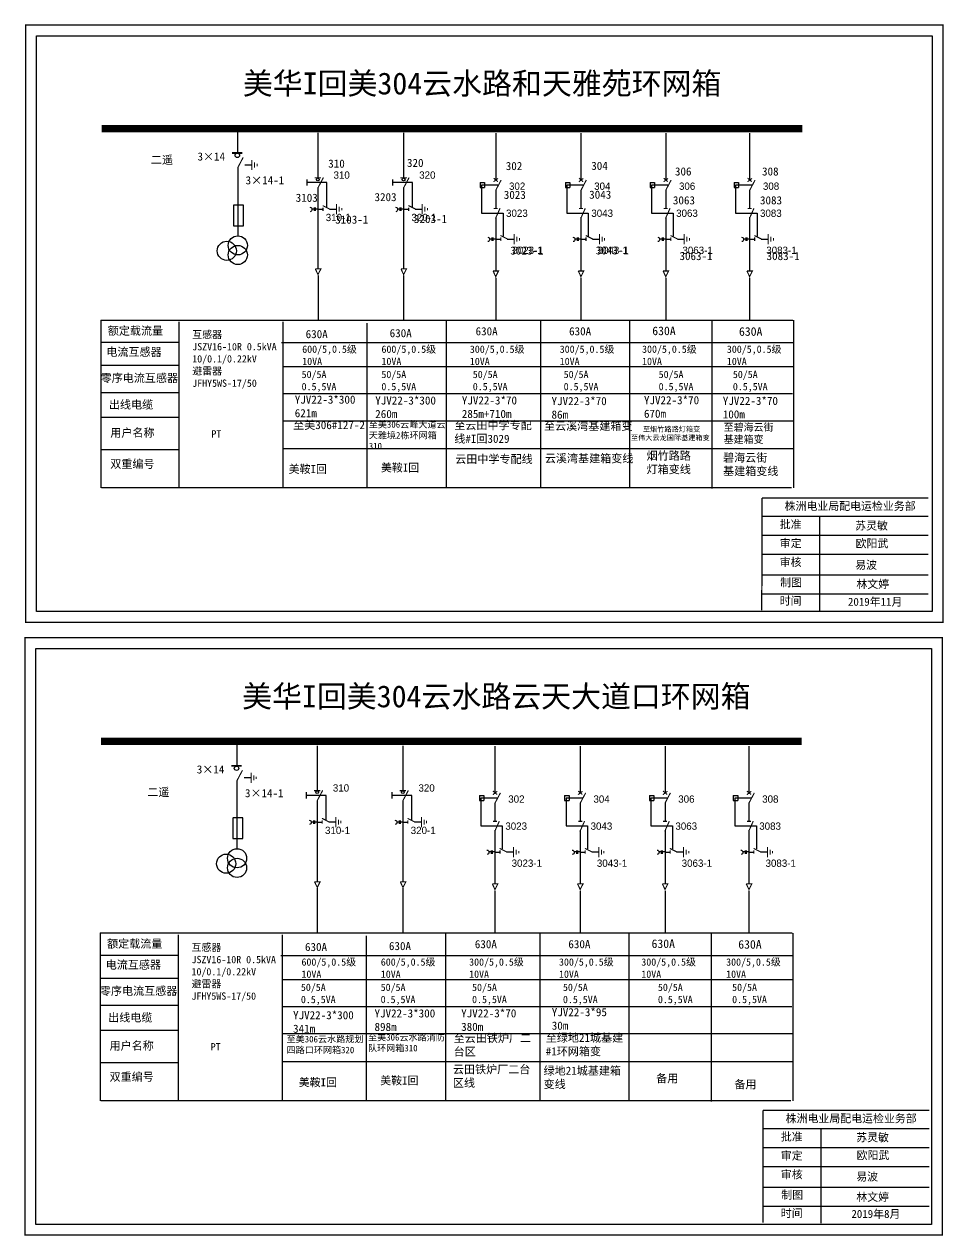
# Model space of a CAD drawing. Extents: x 1153 to 1542, y -377 to -122.
# Drawn here: x 1284.3 to 1410.1, y -288.4 to -122.7 of the extents above; entities that cross this region are included whole.
import ezdxf

# ---------------------------------------------------------------- set-up
doc = ezdxf.new("R2010")
doc.units = 0
doc.header["$LTSCALE"] = 5
doc.linetypes.add('ACAD_ISO02W100', pattern=[15, 12, -3])
doc.linetypes.add('CENTER', pattern=[50.8, 31.75, -6.35, 6.35, -6.35])
doc.layers.get('0').update_dxf_attribs({"linetype": 'CONTINUOUS'})
doc.layers.add('2', color=7, linetype='CONTINUOUS')
doc.styles.add('hztxt_txtstyle_0.00_0_0', font='simkai.ttf')
doc.styles.add('hztxt_txtstyle_1.80_0_0', font='', dxfattribs={"height": 1.8, "bigfont": 'hztxt.shx'})
doc.styles.add('hztxt_txtstyle_2.70_0_0', font='simkai.ttf', dxfattribs={"height": 2.7})
doc.styles.add('KaiTi_txtstyle_1.00_0_0', font='simkai.ttf', dxfattribs={"height": 1})
doc.styles.add('KaiTi_txtstyle_1.11_0_0', font='simkai.ttf', dxfattribs={"height": 1.109414})
doc.styles.add('字体', font='', dxfattribs={"height": 2.5})
doc.styles.add('楷体_GB2312_txtstyle_1.09_0_0', font='', dxfattribs={"height": 1.0944})
doc.styles.get('hztxt_txtstyle_1.80_0_0').set_extended_font_data('hztxt')
doc.styles.get('字体').set_extended_font_data('楷体_GB2312')
doc.styles.get('楷体_GB2312_txtstyle_1.09_0_0').set_extended_font_data('楷体_GB2312')

# ---------------------------------------------------------------- blocks, each defined once
blk = doc.blocks.new('JD')
for points in [[(-2, 0.2), (-2, -0.2), (2, 0.2), (2, -0.2)], [(1, -1.2), (1, -0.8), (-1, -1.2), (-1, -0.8)], [(-0.5, -1.8), (-0.5, -2.2), (0.5, -1.8), (0.5, -2.2)]]:
    blk.add_trace(points)

msp = doc.modelspace()

# ---------------------------------------------------------------- linework, layer by layer
at = {"color": 0}
for p, q in [((1313.51, -136.94), (1313.51, -140.23)), ((1324.49, -137.54), (1324.49, -143.66)), ((1336.21, -137.54), (1336.21, -143.66)), ((1348.8, -137.58), (1348.8, -143.99)), ((1360.46, -137.58), (1360.46, -143.99)), ((1372.05, -137.58), (1372.05, -143.99)), ((1383.53, -137.58), (1383.53, -143.99)), ((1313.52, -142.27), (1313.52, -151.59)), ((1314.51, -141.9), (1315.45, -141.9)), ((1324.49, -145.02), (1324.49, -156.12)), ((1336.21, -145.02), (1336.21, -156.12)), ((1346.67, -144.34), (1347.27, -144.34)), ((1346.67, -144.34), (1346.67, -145.01)), ((1346.67, -145.01), (1347.27, -145.01)), ((1347.27, -144.34), (1347.27, -145.01)), ((1348.8, -145.36), (1348.8, -147.83)), ((1358.33, -144.34), (1358.92, -144.34)), ((1358.33, -144.34), (1358.33, -145.01)), ((1358.33, -145.01), (1358.92, -145.01)), ((1358.92, -144.34), (1358.92, -145.01)), ((1360.46, -145.36), (1360.46, -147.83)), ((1369.92, -144.34), (1370.52, -144.34)), ((1369.92, -144.34), (1369.92, -145.01)), ((1369.92, -145.01), (1370.52, -145.01)), ((1370.52, -144.34), (1370.52, -145.01)), ((1372.05, -145.36), (1372.05, -147.83)), ((1381.4, -144.34), (1382, -144.34)), ((1381.4, -144.34), (1381.4, -145.01)), ((1381.4, -145.01), (1382, -145.01)), ((1382, -144.34), (1382, -145.01)), ((1383.53, -145.36), (1383.53, -147.83)), ((1324.49, -147.97), (1325.18, -147.97)), ((1326.08, -147.95), (1327.03, -147.95)), ((1336.21, -147.97), (1336.9, -147.97)), ((1337.8, -147.95), (1338.74, -147.95)), ((1348.8, -149.07), (1348.8, -156.38)), ((1360.46, -149.07), (1360.46, -156.38)), ((1372.05, -149.07), (1372.05, -156.38)), ((1383.53, -149.07), (1383.53, -156.38)), ((1348.8, -152.07), (1349.49, -152.07)), ((1350.39, -152.05), (1351.33, -152.05)), ((1360.46, -152.07), (1361.15, -152.07)), ((1362.05, -152.05), (1362.99, -152.05)), ((1372.05, -152.07), (1372.74, -152.07)), ((1373.65, -152.05), (1374.59, -152.05)), ((1383.53, -152.07), (1384.22, -152.07)), ((1385.12, -152.05), (1386.07, -152.05)), ((1305.57, -166.22), (1294.86, -166.22)), ((1305.53, -169.37), (1294.82, -169.37)), ((1305.53, -173.08), (1294.82, -173.08)), ((1305.49, -176.47), (1294.78, -176.47)), ((1305.52, -180.88), (1294.82, -180.88)), ((1313.41, -220.77), (1313.41, -224.06)), ((1324.39, -221.37), (1324.39, -227.48)), ((1336.11, -221.37), (1336.11, -227.48)), ((1348.7, -221.41), (1348.7, -227.82)), ((1360.36, -221.41), (1360.36, -227.82)), ((1371.96, -221.41), (1371.96, -227.82)), ((1383.43, -221.41), (1383.43, -227.82)), ((1313.42, -226.09), (1313.42, -235.42)), ((1314.41, -225.72), (1315.35, -225.72)), ((1346.57, -228.17), (1347.17, -228.17)), ((1346.57, -228.17), (1346.57, -228.83)), ((1347.17, -228.17), (1347.17, -228.83)), ((1358.23, -228.17), (1358.83, -228.17)), ((1358.23, -228.17), (1358.23, -228.83)), ((1358.83, -228.17), (1358.83, -228.83)), ((1369.82, -228.17), (1370.42, -228.17)), ((1369.82, -228.17), (1369.82, -228.83)), ((1370.42, -228.17), (1370.42, -228.83)), ((1381.3, -228.17), (1381.9, -228.17)), ((1381.3, -228.17), (1381.3, -228.83)), ((1381.9, -228.17), (1381.9, -228.83)), ((1324.39, -228.85), (1324.39, -239.95)), ((1336.11, -228.85), (1336.11, -239.95)), ((1346.57, -228.83), (1347.17, -228.83)), ((1348.7, -229.18), (1348.7, -231.66)), ((1358.23, -228.83), (1358.83, -228.83)), ((1360.36, -229.18), (1360.36, -231.66)), ((1369.82, -228.83), (1370.42, -228.83)), ((1371.96, -229.18), (1371.96, -231.66)), ((1381.3, -228.83), (1381.9, -228.83)), ((1383.43, -229.18), (1383.43, -231.66)), ((1324.39, -231.79), (1325.08, -231.79)), ((1325.99, -231.77), (1326.93, -231.77)), ((1336.11, -231.79), (1336.8, -231.79)), ((1337.7, -231.77), (1338.65, -231.77)), ((1348.7, -232.9), (1348.7, -240.2)), ((1360.36, -232.9), (1360.36, -240.2)), ((1371.96, -232.9), (1371.96, -240.2)), ((1383.43, -232.9), (1383.43, -240.2)), ((1348.7, -235.9), (1349.39, -235.9)), ((1350.29, -235.88), (1351.23, -235.88)), ((1360.36, -235.9), (1361.05, -235.9)), ((1361.95, -235.88), (1362.89, -235.88)), ((1371.96, -235.9), (1372.65, -235.9)), ((1373.55, -235.88), (1374.49, -235.88)), ((1383.43, -235.9), (1384.12, -235.9)), ((1385.03, -235.88), (1385.97, -235.88)), ((1305.47, -250.05), (1294.76, -250.05)), ((1305.43, -253.2), (1294.72, -253.2)), ((1305.43, -256.91), (1294.72, -256.91)), ((1305.39, -260.3), (1294.68, -260.3)), ((1305.43, -264.71), (1294.72, -264.71))]:
    msp.add_line(p, q, dxfattribs=at)
at = {"color": 0, "linetype": 'ACAD_ISO02W100'}
for p, q in [((1349.1, -144.69), (1346.86, -144.69)), ((1346.86, -144.69), (1346.86, -148.5)), ((1360.76, -144.69), (1358.52, -144.69)), ((1358.52, -144.69), (1358.52, -148.5)), ((1372.35, -144.69), (1370.11, -144.69)), ((1370.11, -144.69), (1370.11, -148.5)), ((1383.83, -144.69), (1381.59, -144.69)), ((1381.59, -144.69), (1381.59, -148.5)), ((1346.86, -148.5), (1349.81, -148.5)), ((1349.81, -148.5), (1349.81, -151.64)), ((1358.52, -148.5), (1361.47, -148.5)), ((1361.47, -148.5), (1361.47, -151.64)), ((1370.11, -148.5), (1373.07, -148.5)), ((1373.07, -148.5), (1373.07, -151.64)), ((1381.59, -148.5), (1384.55, -148.5)), ((1384.55, -148.5), (1384.55, -151.64)), ((1349, -228.52), (1346.76, -228.52)), ((1346.76, -228.52), (1346.76, -232.33)), ((1360.66, -228.52), (1358.42, -228.52)), ((1358.42, -228.52), (1358.42, -232.33)), ((1372.25, -228.52), (1370.02, -228.52)), ((1370.02, -228.52), (1370.02, -232.33)), ((1383.73, -228.52), (1381.49, -228.52)), ((1381.49, -228.52), (1381.49, -232.33)), ((1346.76, -232.33), (1349.71, -232.33)), ((1349.71, -232.33), (1349.71, -235.47)), ((1358.42, -232.33), (1361.37, -232.33)), ((1361.37, -232.33), (1361.37, -235.47)), ((1370.02, -232.33), (1372.97, -232.33)), ((1372.97, -232.33), (1372.97, -235.47)), ((1381.49, -232.33), (1384.45, -232.33)), ((1384.45, -232.33), (1384.45, -235.47))]:
    msp.add_line(p, q, dxfattribs=at)
at = {"color": 0, "linetype": 'CENTER'}
for p, q in [((1324.5, -157.02), (1324.5, -163.15)), ((1336.21, -157.02), (1336.21, -163.15)), ((1348.8, -157.36), (1348.8, -163.12)), ((1360.46, -157.36), (1360.46, -163.12)), ((1372.06, -157.36), (1372.06, -163.12)), ((1383.53, -157.36), (1383.53, -163.12)), ((1324.4, -240.84), (1324.4, -246.98)), ((1336.12, -240.84), (1336.12, -246.98)), ((1348.7, -241.19), (1348.7, -246.95)), ((1360.36, -241.19), (1360.36, -246.95)), ((1371.96, -241.19), (1371.96, -246.95)), ((1383.44, -241.19), (1383.44, -246.95))]:
    msp.add_line(p, q, dxfattribs=at)
at = {"color": 0, "linetype": 'Continuous'}
for p, q in [((1294.8, -163.14), (1389.46, -163.14)), ((1294.84, -186.08), (1294.84, -163.14)), ((1305.47, -163.39), (1305.47, -186.08)), ((1319.68, -163.39), (1319.68, -186.08)), ((1331.2, -163.54), (1331.2, -186.07)), ((1342.02, -163.18), (1342.02, -186.08)), ((1354.92, -163.18), (1354.92, -186.08)), ((1367.12, -163.2), (1367.12, -186.09)), ((1378.38, -163.28), (1378.38, -186.17)), ((1389.52, -163.16), (1389.52, -186.1)), ((1319.5, -166.2), (1389.49, -166.2)), ((1319.68, -169.5), (1389.52, -169.5)), ((1389.25, -186.08), (1294.91, -186.08)), ((1385.21, -189.96), (1407.96, -189.96)), ((1393.11, -189.96), (1393.11, -202.89)), ((1385.21, -192.56), (1407.96, -192.56)), ((1385.21, -195.15), (1407.96, -195.15)), ((1385.21, -197.98), (1407.96, -197.98)), ((1385.21, -200.57), (1407.96, -200.57)), ((1294.7, -246.97), (1389.36, -246.97)), ((1294.74, -269.91), (1294.74, -246.97)), ((1305.37, -247.21), (1305.37, -269.91)), ((1319.58, -247.21), (1319.58, -269.91)), ((1331.1, -247.37), (1331.1, -269.89)), ((1341.92, -247.01), (1341.92, -269.9)), ((1367.02, -247.03), (1367.02, -269.92)), ((1378.28, -247.1), (1378.28, -270)), ((1389.42, -246.98), (1389.42, -269.93)), ((1319.41, -250.03), (1389.39, -250.03)), ((1319.58, -253.33), (1389.42, -253.33)), ((1385.35, -273.72), (1408.1, -273.72)), ((1393.25, -273.72), (1393.25, -286.65)), ((1385.35, -276.31), (1408.1, -276.31)), ((1385.35, -278.9), (1408.1, -278.9)), ((1385.35, -281.73), (1408.1, -281.73)), ((1385.35, -284.32), (1408.1, -284.32))]:
    msp.add_line(p, q, dxfattribs=at)
at = {"linetype": 'Continuous'}
for p, q in [((1319.68, -173.18), (1389.4, -173.18)), ((1319.68, -176.91), (1389.59, -176.91)), ((1319.68, -180.71), (1389.49, -180.71)), ((1354.82, -247.01), (1354.82, -269.9)), ((1319.58, -257.01), (1389.3, -257.01)), ((1319.58, -260.74), (1389.49, -260.74)), ((1319.58, -264.53), (1389.39, -264.53)), ((1389.15, -269.91), (1294.82, -269.91))]:
    msp.add_line(p, q, dxfattribs=at)
at = {"color": 0, "linetype": 'Continuous', "const_width": 0.182}
for points in [[(1284.51, -122.76), (1409.99, -122.76), (1409.99, -204.46), (1284.51, -204.46)], [(1284.41, -206.59), (1409.9, -206.59), (1409.9, -288.29), (1284.41, -288.29)]]:
    msp.add_lwpolyline(points, close=True, dxfattribs=at)
at = {"color": 0, "linetype": 'Continuous'}
for points in [[(1285.99, -124.24), (1408.52, -124.24), (1408.52, -202.99), (1285.99, -202.99)], [(1285.89, -208.07), (1408.42, -208.07), (1408.42, -286.82), (1285.89, -286.82)]]:
    msp.add_lwpolyline(points, close=True, dxfattribs=at)
at = {"color": 0}
for points, const_width in [([(1294.92, -136.94), (1390.76, -136.94)], 0.998), ([(1312.76, -140.28), (1314.16, -140.28)], 0.238), ([(1313.52, -142.3), (1314.27, -140.88)], 0.15), ([(1324.05, -143.68), (1324.93, -143.68)], 0.15), ([(1324.49, -145.06), (1325.24, -143.64)], 0.15), ([(1335.77, -143.68), (1336.65, -143.68)], 0.15), ([(1336.21, -145.06), (1336.96, -143.64)], 0.15), ([(1348.52, -143.72), (1349.11, -144.21)], 0.15), ([(1348.51, -144.22), (1349.12, -143.76)], 0.15), ([(1348.8, -145.4), (1349.55, -143.98)], 0.15), ([(1360.18, -143.72), (1360.76, -144.21)], 0.15), ([(1360.17, -144.22), (1360.78, -143.76)], 0.15), ([(1360.46, -145.4), (1361.2, -143.98)], 0.15), ([(1371.77, -144.22), (1372.38, -143.76)], 0.15), ([(1371.77, -143.72), (1372.36, -144.21)], 0.15), ([(1372.05, -145.4), (1372.8, -143.98)], 0.15), ([(1383.25, -144.22), (1383.85, -143.76)], 0.15), ([(1383.25, -143.72), (1383.84, -144.21)], 0.15), ([(1383.53, -145.4), (1384.28, -143.98)], 0.15), ([(1325.14, -147.47), (1326.14, -147.97)], 0.15), ([(1336.86, -147.47), (1337.86, -147.97)], 0.15), ([(1325.18, -147.74), (1325.18, -148.2)], 0.15), ([(1336.9, -147.74), (1336.9, -148.2)], 0.15), ([(1348.53, -147.87), (1349.08, -147.87)], 0.15), ([(1348.77, -149.25), (1349.4, -147.84)], 0.15), ([(1360.19, -147.87), (1360.74, -147.87)], 0.15), ([(1360.43, -149.25), (1361.06, -147.84)], 0.15), ([(1371.78, -147.87), (1372.34, -147.87)], 0.15), ([(1372.02, -149.25), (1372.65, -147.84)], 0.15), ([(1383.26, -147.87), (1383.82, -147.87)], 0.15), ([(1383.5, -149.25), (1384.13, -147.84)], 0.15), ([(1349.45, -151.57), (1350.45, -152.07)], 0.15), ([(1349.49, -151.84), (1349.49, -152.3)], 0.15), ([(1361.11, -151.57), (1362.11, -152.07)], 0.15), ([(1361.15, -151.84), (1361.15, -152.3)], 0.15), ([(1372.71, -151.57), (1373.7, -152.07)], 0.15), ([(1372.74, -151.84), (1372.74, -152.3)], 0.15), ([(1384.18, -151.57), (1385.18, -152.07)], 0.15), ([(1384.22, -151.84), (1384.22, -152.3)], 0.15), ([(1324.12, -156.14), (1324.89, -156.14), (1324.5, -156.91), (1324.13, -156.13)], 0.15), ([(1335.84, -156.14), (1336.6, -156.14), (1336.21, -156.91), (1335.85, -156.13)], 0.15), ([(1348.43, -156.42), (1349.19, -156.42), (1348.8, -157.19), (1348.44, -156.41)], 0.15), ([(1360.09, -156.42), (1360.85, -156.42), (1360.46, -157.19), (1360.1, -156.41)], 0.15), ([(1371.69, -156.42), (1372.45, -156.42), (1372.06, -157.19), (1371.69, -156.41)], 0.15), ([(1383.16, -156.42), (1383.92, -156.42), (1383.53, -157.19), (1383.17, -156.41)], 0.15), ([(1294.82, -220.77), (1390.66, -220.77)], 0.998), ([(1312.66, -224.1), (1314.06, -224.1)], 0.238), ([(1313.42, -226.13), (1314.17, -224.71)], 0.15), ([(1323.95, -227.5), (1324.83, -227.5)], 0.15), ([(1324.39, -228.88), (1325.14, -227.46)], 0.15), ([(1335.67, -227.5), (1336.55, -227.5)], 0.15), ([(1336.11, -228.88), (1336.86, -227.46)], 0.15), ([(1348.42, -227.55), (1349.01, -228.03)], 0.15), ([(1348.41, -228.05), (1349.02, -227.59)], 0.15), ([(1348.7, -229.22), (1349.45, -227.8)], 0.15), ([(1360.08, -227.55), (1360.66, -228.03)], 0.15), ([(1360.07, -228.05), (1360.68, -227.59)], 0.15), ([(1360.36, -229.22), (1361.11, -227.8)], 0.15), ([(1371.68, -227.55), (1372.26, -228.03)], 0.15), ([(1371.67, -228.05), (1372.28, -227.59)], 0.15), ([(1371.96, -229.22), (1372.7, -227.8)], 0.15), ([(1383.15, -228.05), (1383.76, -227.59)], 0.15), ([(1383.15, -227.55), (1383.74, -228.03)], 0.15), ([(1383.43, -229.22), (1384.18, -227.8)], 0.15), ([(1325.05, -231.29), (1326.04, -231.79)], 0.15), ([(1325.08, -231.56), (1325.08, -232.02)], 0.15), ([(1336.76, -231.29), (1337.76, -231.79)], 0.15), ([(1336.8, -231.56), (1336.8, -232.02)], 0.15), ([(1348.43, -231.7), (1348.99, -231.7)], 0.15), ([(1348.67, -233.08), (1349.3, -231.67)], 0.15), ([(1360.09, -231.7), (1360.64, -231.7)], 0.15), ([(1360.33, -233.08), (1360.96, -231.67)], 0.15), ([(1371.69, -231.7), (1372.24, -231.7)], 0.15), ([(1371.92, -233.08), (1372.55, -231.67)], 0.15), ([(1383.16, -231.7), (1383.72, -231.7)], 0.15), ([(1383.4, -233.08), (1384.03, -231.67)], 0.15), ([(1349.35, -235.4), (1350.35, -235.9)], 0.15), ([(1349.39, -235.67), (1349.39, -236.13)], 0.15), ([(1361.01, -235.4), (1362.01, -235.9)], 0.15), ([(1361.05, -235.67), (1361.05, -236.13)], 0.15), ([(1372.61, -235.4), (1373.61, -235.9)], 0.15), ([(1372.65, -235.67), (1372.65, -236.13)], 0.15), ([(1384.08, -235.4), (1385.08, -235.9)], 0.15), ([(1384.12, -235.67), (1384.12, -236.13)], 0.15), ([(1324.02, -239.97), (1324.79, -239.97), (1324.4, -240.74), (1324.03, -239.96)], 0.15), ([(1335.74, -239.97), (1336.51, -239.97), (1336.12, -240.74), (1335.75, -239.96)], 0.15), ([(1348.33, -240.25), (1349.09, -240.25), (1348.7, -241.02), (1348.34, -240.24)], 0.15), ([(1359.99, -240.25), (1360.75, -240.25), (1360.36, -241.02), (1360, -240.24)], 0.15), ([(1371.59, -240.25), (1372.35, -240.25), (1371.96, -241.02), (1371.6, -240.24)], 0.15), ([(1383.06, -240.25), (1383.83, -240.25), (1383.44, -241.02), (1383.07, -240.24)], 0.15)]:
    msp.add_lwpolyline(points, dxfattribs=dict(at, const_width=const_width))
for points in [[(1322.98, -143.9), (1322.98, -144.74)], [(1334.7, -143.9), (1334.7, -144.74)], [(1312.93, -147.43), (1312.93, -150.23), (1314.31, -150.23), (1314.31, -147.4), (1312.93, -147.4)], [(1323.99, -147.96), (1323.67, -147.96)], [(1323.99, -147.75), (1323.99, -148.2)], [(1324.13, -147.75), (1324.13, -148.2)], [(1324.49, -147.96), (1324.13, -147.96)], [(1335.71, -147.96), (1335.39, -147.96)], [(1335.71, -147.75), (1335.71, -148.2)], [(1335.85, -147.75), (1335.85, -148.2)], [(1336.21, -147.96), (1335.85, -147.96)], [(1348.29, -152.06), (1347.98, -152.06)], [(1348.29, -151.85), (1348.29, -152.31)], [(1348.43, -151.85), (1348.43, -152.31)], [(1348.8, -152.06), (1348.43, -152.06)], [(1359.95, -152.06), (1359.64, -152.06)], [(1359.95, -151.85), (1359.95, -152.31)], [(1360.09, -151.85), (1360.09, -152.31)], [(1360.45, -152.06), (1360.09, -152.06)], [(1371.55, -152.06), (1371.23, -152.06)], [(1371.55, -151.85), (1371.55, -152.31)], [(1371.69, -151.85), (1371.69, -152.31)], [(1372.05, -152.06), (1371.69, -152.06)], [(1383.03, -152.06), (1382.71, -152.06)], [(1383.03, -151.85), (1383.03, -152.31)], [(1383.17, -151.85), (1383.17, -152.31)], [(1383.53, -152.06), (1383.17, -152.06)], [(1322.88, -227.73), (1322.88, -228.56)], [(1334.6, -227.73), (1334.6, -228.56)], [(1312.83, -231.26), (1312.83, -234.06), (1314.22, -234.06), (1314.22, -231.23), (1312.83, -231.23)], [(1323.89, -231.79), (1323.57, -231.79)], [(1323.89, -231.58), (1323.89, -232.03)], [(1324.03, -231.58), (1324.03, -232.03)], [(1324.39, -231.79), (1324.03, -231.79)], [(1335.61, -231.79), (1335.29, -231.79)], [(1335.61, -231.58), (1335.61, -232.03)], [(1335.75, -231.58), (1335.75, -232.03)], [(1336.11, -231.79), (1335.75, -231.79)], [(1348.2, -235.89), (1347.88, -235.89)], [(1348.2, -235.68), (1348.2, -236.13)], [(1348.34, -235.68), (1348.34, -236.13)], [(1348.7, -235.89), (1348.34, -235.89)], [(1359.85, -235.89), (1359.54, -235.89)], [(1359.85, -235.68), (1359.85, -236.13)], [(1359.99, -235.68), (1359.99, -236.13)], [(1360.36, -235.89), (1359.99, -235.89)], [(1371.45, -235.89), (1371.14, -235.89)], [(1371.45, -235.68), (1371.45, -236.13)], [(1371.59, -235.68), (1371.59, -236.13)], [(1371.95, -235.89), (1371.59, -235.89)], [(1382.93, -235.89), (1382.61, -235.89)], [(1382.93, -235.68), (1382.93, -236.13)], [(1383.07, -235.68), (1383.07, -236.13)], [(1383.43, -235.89), (1383.07, -235.89)]]:
    msp.add_lwpolyline(points, dxfattribs=at)
at = {"color": 0, "linetype": 'ACAD_ISO02W100'}
for points in [[(1325.72, -147.73), (1325.72, -144.32), (1322.98, -144.32)], [(1337.44, -147.73), (1337.44, -144.32), (1334.7, -144.32)], [(1325.62, -231.56), (1325.62, -228.15), (1322.88, -228.15)], [(1337.34, -231.56), (1337.34, -228.15), (1334.6, -228.15)]]:
    msp.add_lwpolyline(points, dxfattribs=at)
at = {"color": 0}
for points in [[(1323.4, -147.7, -0.877934), (1323.42, -148.31)], [(1335.12, -147.7, -0.877934), (1335.13, -148.31)], [(1347.71, -151.81, -0.877934), (1347.72, -152.41)], [(1359.37, -151.81, -0.877934), (1359.38, -152.41)], [(1370.97, -151.81, -0.877934), (1370.98, -152.41)], [(1382.44, -151.81, -0.877934), (1382.45, -152.41)], [(1323.31, -231.53, -0.877934), (1323.32, -232.14)], [(1335.02, -231.53, -0.877934), (1335.04, -232.14)], [(1347.61, -235.63, -0.877934), (1347.62, -236.24)], [(1359.27, -235.63, -0.877934), (1359.28, -236.24)], [(1370.87, -235.63, -0.877934), (1370.88, -236.24)], [(1382.34, -235.63, -0.877934), (1382.36, -236.24)]]:
    msp.add_lwpolyline(points, format="xyb", dxfattribs=at)
at = {"color": 0, "linetype": 'Continuous', "const_width": 0.182}
for points in [[(1385.21, -187.48), (1385.2, -202.85)], [(1385.21, -187.48), (1407.96, -187.48)], [(1385.35, -271.24), (1385.34, -286.61)], [(1385.35, -271.24), (1408.1, -271.24)]]:
    msp.add_lwpolyline(points, dxfattribs=at)
at = {"color": 0}
for centre, radius in [((1313.46, -140.61), 0.305), ((1324.49, -143.89), 0.192), ((1336.21, -143.89), 0.192), ((1313.36, -224.44), 0.305), ((1324.39, -227.71), 0.192), ((1336.11, -227.71), 0.192)]:
    msp.add_circle(centre, radius, dxfattribs=at)
at = {"layer": '2', "color": 1}
for centre in [(1312.03, -153.66), (1313.53, -152.92), (1313.53, -154.23), (1311.94, -237.49), (1313.43, -236.75), (1313.43, -238.06)]:
    msp.add_circle(centre, 1.31, dxfattribs=at)

# ---------------------------------------------------------------- block references
at = {"color": 0, "xscale": 0.3494655254594932, "yscale": 0.3494655254594932, "zscale": 0.3494655254595134, "rotation": 90}
for p in [(1315.46, -141.92), (1327.04, -147.97), (1338.76, -147.97), (1351.35, -152.08), (1363, -152.08), (1374.6, -152.08), (1386.08, -152.08), (1315.36, -225.75), (1326.94, -231.8), (1338.66, -231.8), (1351.25, -235.91), (1362.91, -235.91), (1374.5, -235.91), (1385.98, -235.91)]:
    msp.add_blockref('JD', p, dxfattribs=at)

# ---------------------------------------------------------------- texts
at = {"color": 0, "linetype": 'Continuous', "style": 'hztxt_txtstyle_2.70_0_0'}
for s, p in [('3×14', (1308.02, -141.32)), ('310', (1325.9, -142.29)), ('320', (1336.67, -142.19)), ('302', (1350.18, -142.62)), ('304', (1361.87, -142.59)), ('306', (1373.32, -143.36)), ('308', (1385.23, -143.36)), ('3×14-1', (1314.6, -144.57)), ('3203', (1332.23, -146.87)), ('3023', (1349.91, -146.56)), ('3043', (1361.59, -146.54)), ('3103', (1321.45, -146.96)), ('3063', (1373.04, -147.31)), ('3083', (1384.95, -147.31)), ('3103-1', (1326.85, -149.95)), ('3203-1', (1337.62, -149.86)), ('3023-1', (1350.81, -154.18)), ('3043-1', (1362.49, -154.16)), ('3063-1', (1373.94, -154.93)), ('3083-1', (1385.85, -154.93)), ('3×14', (1307.92, -225.15)), ('3×14-1', (1314.51, -228.4))]:
    msp.add_text(s, height=1.109, dxfattribs=at).set_placement(p)
at = {"color": 0, "style": 'hztxt_txtstyle_1.80_0_0'}
for s, p in [('310', (1326.62, -143.8)), ('320', (1338.34, -143.8)), ('302', (1350.62, -145.32)), ('304', (1362.27, -145.32)), ('306', (1373.87, -145.32)), ('308', (1385.35, -145.32)), ('310-1', (1325.56, -149.6)), ('320-1', (1337.28, -149.6)), ('3023', (1350.22, -149.02)), ('3043', (1361.88, -149.02)), ('3063', (1373.48, -149.02)), ('3083', (1384.95, -149.02)), ('3023-1', (1351.08, -154.09)), ('3043-1', (1362.74, -154.09)), ('3063-1', (1374.34, -154.09)), ('3083-1', (1385.81, -154.09)), ('310', (1326.53, -227.63)), ('320', (1338.24, -227.63)), ('302', (1350.52, -229.15)), ('304', (1362.17, -229.15)), ('306', (1373.77, -229.15)), ('308', (1385.25, -229.15)), ('3023', (1350.12, -232.85)), ('3043', (1361.78, -232.85)), ('3063', (1373.38, -232.85)), ('3083', (1384.85, -232.85)), ('310-1', (1325.46, -233.43)), ('320-1', (1337.18, -233.43)), ('3023-1', (1350.98, -237.92)), ('3043-1', (1362.64, -237.92)), ('3063-1', (1374.24, -237.92)), ('3083-1', (1385.71, -237.92))]:
    msp.add_text(s, height=0.998, dxfattribs=at).set_placement(p)
at = {"char_height": 3, "width": 98.4215, "attachment_point": 1, "style": '字体'}
for s, insert in [('{\\fSimSun|b0|i0|c134|p2;\\C0;美华I回美304云水路和天雅苑环网箱}', (1314.22, -129.27)), ('{\\fSimSun|b0|i0|c134|p2;\\C0;美华I回美304云水路云天大道口环网箱}', (1314.12, -213.1))]:
    msp.add_mtext(s, dxfattribs=dict(at, insert=insert))
at = {"color": 0, "linetype": 'Continuous', "attachment_point": 1}
for s, insert, char_height, width, style in [('{\\fSimSun|b0|i0|c134|p2;二遥}', (1301.64, -140.67), 1.1094, 17.8852, 'hztxt_txtstyle_2.70_0_0'), ('{\\fSimSun|b0|i0|c134|p2;额定载流量}', (1295.75, -164.05), 1.1094, 17.8852, 'hztxt_txtstyle_2.70_0_0'), ('{\\fSimSun|b0|i0|c134|p2;630A}', (1370.22, -164.02), 1.1757, 9.454, 'hztxt_txtstyle_0.00_0_0'), ('\\A1;{\\fSimSun|b0|i0|c134|p2;互感器\\PJSZV16-10R 0.5kVA\\P10/0.1/0.22kV\\P避雷器\\PJFHY5WS-17/50}', (1307.3, -164.61), 0.9985, 18.4113, 'hztxt_txtstyle_2.70_0_0'), ('{\\fSimSun|b0|i0|c134|p2;630A}', (1322.81, -164.5), 1.1094, 17.8852, 'hztxt_txtstyle_2.70_0_0'), ('{\\fSimSun|b0|i0|c134|p2;630A}', (1334.3, -164.37), 1.1094, 17.8852, 'hztxt_txtstyle_2.70_0_0'), ('{\\fSimSun|b0|i0|c134|p2;630A}', (1346.05, -164.11), 1.1094, 17.8852, 'hztxt_txtstyle_2.70_0_0'), ('{\\fSimSun|b0|i0|c134|p2;630A}', (1358.84, -164.11), 1.1094, 17.8852, 'hztxt_txtstyle_2.70_0_0'), ('{\\fSimSun|b0|i0|c134|p2;630A}', (1382.08, -164.11), 1.1757, 9.454, 'hztxt_txtstyle_0.00_0_0'), ('{\\fSimSun|b0|i0|c134|p2;电流互感器}', (1295.55, -166.94), 1.1094, 17.8852, 'hztxt_txtstyle_2.70_0_0'), ('\\A1;{\\fSimSun|b0|i0|c134|p2;600/5,0.5级\\P10VA}', (1322.34, -166.62), 0.9985, 18.4113, 'hztxt_txtstyle_2.70_0_0'), ('\\A1;{\\fSimSun|b0|i0|c134|p2;600/5,0.5级\\P10VA}', (1333.18, -166.62), 0.9985, 18.4113, 'hztxt_txtstyle_2.70_0_0'), ('\\A1;{\\fSimSun|b0|i0|c134|p2;300/5,0.5级\\P10VA}', (1345.27, -166.62), 0.9985, 18.4113, 'hztxt_txtstyle_2.70_0_0'), ('\\A1;{\\fSimSun|b0|i0|c134|p2;300/5,0.5级\\P10VA}', (1357.56, -166.62), 0.9985, 18.4113, 'hztxt_txtstyle_2.70_0_0'), ('\\A1;{\\fSimSun|b0|i0|c134|p2;300/5,0.5级\\P10VA}', (1368.82, -166.62), 0.9985, 18.4113, 'hztxt_txtstyle_2.70_0_0'), ('\\A1;{\\fSimSun|b0|i0|c134|p2;300/5,0.5级\\P10VA}', (1380.42, -166.62), 0.9985, 18.4113, 'hztxt_txtstyle_2.70_0_0'), ('{\\fSimSun|b0|i0|c134|p2;零序电流互感器}', (1294.77, -170.51), 1.1094, 17.8852, 'hztxt_txtstyle_2.70_0_0'), ('{\\fSimSun|b0|i0|c134|p2;50/5A\\P0.5,5VA}', (1322.26, -170.07), 0.9985, 17.8852, 'hztxt_txtstyle_2.70_0_0'), ('{\\fSimSun|b0|i0|c134|p2;50/5A\\P0.5,5VA}', (1333.17, -170.07), 0.9985, 17.8852, 'hztxt_txtstyle_2.70_0_0'), ('{\\fSimSun|b0|i0|c134|p2;50/5A\\P0.5,5VA}', (1358.1, -170.07), 0.9985, 17.8852, 'hztxt_txtstyle_2.70_0_0'), ('{\\fSimSun|b0|i0|c134|p2;50/5A\\P0.5,5VA}', (1371.09, -170.07), 0.9985, 17.8852, 'hztxt_txtstyle_2.70_0_0'), ('{\\fSimSun|b0|i0|c134|p2;50/5A\\P0.5,5VA}', (1381.24, -170.07), 0.9985, 17.8852, 'hztxt_txtstyle_2.70_0_0'), ('{\\fSimSun|b0|i0|c134|p2;出线电缆}', (1295.9, -174.15), 1.1094, 17.8852, 'hztxt_txtstyle_2.70_0_0'), ('{\\fSimSun|b0|i0|c134|p2;YJV22-3*300 \\P621m}', (1321.32, -173.46), 1.1094, 17.8852, 'hztxt_txtstyle_2.70_0_0'), ('{\\fSimSun|b0|i0|c134|p2;YJV22-3*300 \\P260m}', (1332.33, -173.58), 1.1094, 17.8852, 'hztxt_txtstyle_2.70_0_0'), ('{\\fSimSun|b0|i0|c134|p2;至美306#127-2}', (1321.1, -176.94), 1.1094, 9.6036, 'hztxt_txtstyle_2.70_0_0'), ('{\\fSimSun|b0|i0|c134|p2;至美306云峰大道云天雅境2栋环网箱310}', (1331.44, -176.97), 0.8875, 10.9222, 'hztxt_txtstyle_2.70_0_0'), ('{\\fSimSun|b0|i0|c134|p2;用户名称}', (1296.09, -178), 1.1094, 17.8852, 'hztxt_txtstyle_2.70_0_0'), ('{\\fSimSun|b0|i0|c134|p2;PT}', (1309.92, -178.2), 1.0024, 7.7986, 'hztxt_txtstyle_0.00_0_0'), ('{\\fSimSun|b0|i0|c134|p2;双重编号}', (1296.09, -182.26), 1.1094, 17.8852, 'hztxt_txtstyle_2.70_0_0'), ('株洲电业局配电运检业务部', (1388.32, -188.03), 1.0944, 29.9201, '字体'), ('{\\fKaiTi_GB2312|b0|i0|c134|p49;批准}', (1387.65, -190.53), 1.0944, 8.5588, '字体'), ('{\\fSimSun|b0|i0|c134|p2;苏灵敏}', (1397.97, -190.71), 1.0944, 8.5588, '字体'), ('\\f\uffbfﾬￌﾣﾤ_GB2312|b0|i0|c134|p49;审定', (1387.65, -193.12), 1.0944, 8.5588, '字体'), ('{\\fSimSun|b0|i0|c134|p2;欧阳武}', (1398.02, -193.14), 1.0944, 8.5588, '字体'), ('\\f\uffbfﾬￌﾣﾤ_GB2312|b0|i0|c134|p49;审核', (1387.65, -195.7), 1.0944, 8.5588, '字体'), ('易波', (1397.97, -196.08), 1.094, 8.5588, '字体'), ('\\f\uffbfﾬￌﾣﾤ_GB2312|b0|i0|c134|p49;制图', (1387.71, -198.48), 1.0944, 8.5588, '字体'), ('\\f\uffbfﾬￌﾣﾤ_GB2312|b0|i0|c134|p49;时间', (1387.65, -200.99), 1.0944, 8.5588, '字体'), ('{\\fSimSun|b0|i0|c134|p2;二遥}', (1301.15, -227.15), 1.1094, 17.8852, 'hztxt_txtstyle_2.70_0_0'), ('{\\fSimSun|b0|i0|c134|p2;额定载流量}', (1295.65, -247.88), 1.1094, 17.8852, 'hztxt_txtstyle_2.70_0_0'), ('\\A1;{\\fSimSun|b0|i0|c134|p2;互感器\\PJSZV16-10R 0.5kVA\\P10/0.1/0.22kV\\P避雷器\\PJFHY5WS-17/50}', (1307.2, -248.44), 0.9985, 18.4113, 'hztxt_txtstyle_2.70_0_0'), ('{\\fSimSun|b0|i0|c134|p2;630A}', (1322.72, -248.33), 1.1094, 17.8852, 'hztxt_txtstyle_2.70_0_0'), ('{\\fSimSun|b0|i0|c134|p2;630A}', (1334.2, -248.2), 1.1094, 17.8852, 'hztxt_txtstyle_2.70_0_0'), ('{\\fSimSun|b0|i0|c134|p2;630A}', (1345.95, -247.94), 1.1094, 17.8852, 'hztxt_txtstyle_2.70_0_0'), ('{\\fSimSun|b0|i0|c134|p2;630A}', (1358.74, -247.94), 1.1094, 17.8852, 'hztxt_txtstyle_2.70_0_0'), ('{\\fSimSun|b0|i0|c134|p2;630A}', (1370.12, -247.85), 1.1757, 9.454, 'hztxt_txtstyle_0.00_0_0'), ('{\\fSimSun|b0|i0|c134|p2;630A}', (1381.98, -247.94), 1.1757, 9.454, 'hztxt_txtstyle_0.00_0_0'), ('{\\fSimSun|b0|i0|c134|p2;电流互感器}', (1295.46, -250.76), 1.1094, 17.8852, 'hztxt_txtstyle_2.70_0_0'), ('\\A1;{\\fSimSun|b0|i0|c134|p2;600/5,0.5级\\P10VA}', (1322.24, -250.44), 0.9985, 18.4113, 'hztxt_txtstyle_2.70_0_0'), ('\\A1;{\\fSimSun|b0|i0|c134|p2;600/5,0.5级\\P10VA}', (1333.09, -250.44), 0.9985, 18.4113, 'hztxt_txtstyle_2.70_0_0'), ('\\A1;{\\fSimSun|b0|i0|c134|p2;300/5,0.5级\\P10VA}', (1345.17, -250.44), 0.9985, 18.4113, 'hztxt_txtstyle_2.70_0_0'), ('\\A1;{\\fSimSun|b0|i0|c134|p2;300/5,0.5级\\P10VA}', (1357.46, -250.44), 0.9985, 18.4113, 'hztxt_txtstyle_2.70_0_0'), ('\\A1;{\\fSimSun|b0|i0|c134|p2;300/5,0.5级\\P10VA}', (1368.72, -250.44), 0.9985, 18.4113, 'hztxt_txtstyle_2.70_0_0'), ('\\A1;{\\fSimSun|b0|i0|c134|p2;300/5,0.5级\\P10VA}', (1380.32, -250.44), 0.9985, 18.4113, 'hztxt_txtstyle_2.70_0_0'), ('{\\fSimSun|b0|i0|c134|p2;零序电流互感器}', (1294.67, -254.34), 1.1094, 17.8852, 'hztxt_txtstyle_2.70_0_0'), ('{\\fSimSun|b0|i0|c134|p2;50/5A\\P0.5,5VA}', (1322.16, -253.9), 0.9985, 17.8852, 'hztxt_txtstyle_2.70_0_0'), ('{\\fSimSun|b0|i0|c134|p2;50/5A\\P0.5,5VA}', (1333.07, -253.9), 0.9985, 17.8852, 'hztxt_txtstyle_2.70_0_0'), ('{\\fSimSun|b0|i0|c134|p2;50/5A\\P0.5,5VA}', (1370.99, -253.9), 0.9985, 17.8852, 'hztxt_txtstyle_2.70_0_0'), ('{\\fSimSun|b0|i0|c134|p2;50/5A\\P0.5,5VA}', (1381.14, -253.9), 0.9985, 17.8852, 'hztxt_txtstyle_2.70_0_0'), ('{\\fSimSun|b0|i0|c134|p2;出线电缆}', (1295.8, -257.98), 1.1094, 17.8852, 'hztxt_txtstyle_2.70_0_0'), ('{\\fSimSun|b0|i0|c134|p2;YJV22-3*300 \\P341m}', (1321.09, -257.66), 1.1094, 17.8852, 'hztxt_txtstyle_2.70_0_0'), ('{\\fSimSun|b0|i0|c134|p2;YJV22-3*300 \\P898m}', (1332.23, -257.41), 1.1094, 17.8852, 'hztxt_txtstyle_2.70_0_0'), ('{\\fSimSun|b0|i0|c134|p2;用户名称}', (1295.99, -261.83), 1.1094, 17.8852, 'hztxt_txtstyle_2.70_0_0'), ('{\\fSimSun|b0|i0|c134|p2;至美306云水路规划四路口环网箱320}', (1320.2, -261.05), 0.8875, 10.9222, 'hztxt_txtstyle_2.70_0_0'), ('{\\fSimSun|b0|i0|c134|p2;至美306云水路消防队环网箱310}', (1331.34, -260.8), 0.8875, 10.9222, 'hztxt_txtstyle_2.70_0_0'), ('{\\fSimSun|b0|i0|c134|p2;PT}', (1309.82, -262.03), 1.0024, 7.7986, 'hztxt_txtstyle_0.00_0_0'), ('{\\fSimSun|b0|i0|c134|p2;双重编号}', (1295.99, -266.09), 1.1094, 17.8852, 'hztxt_txtstyle_2.70_0_0'), ('{\\fSimSun|b0|i0|c134|p2;备用}', (1370.75, -266.3), 1.1094, 17.8852, 'hztxt_txtstyle_2.70_0_0'), ('{\\fSimSun|b0|i0|c134|p2;备用}', (1381.45, -267.12), 1.1094, 17.8852, 'hztxt_txtstyle_2.70_0_0'), ('株洲电业局配电运检业务部', (1388.46, -271.79), 1.0944, 29.9201, '字体'), ('{\\fKaiTi_GB2312|b0|i0|c134|p49;批准}', (1387.8, -274.29), 1.0944, 8.5588, '字体'), ('{\\fSimSun|b0|i0|c134|p2;苏灵敏}', (1398.11, -274.38), 1.0944, 8.5588, '字体'), ('\\f\uffbfﾬￌﾣﾤ_GB2312|b0|i0|c134|p49;审定', (1387.8, -276.88), 1.0944, 8.5588, '字体'), ('{\\fSimSun|b0|i0|c134|p2;欧阳武}', (1398.17, -276.82), 1.0944, 8.5588, '字体'), ('\\f\uffbfﾬￌﾣﾤ_GB2312|b0|i0|c134|p49;审核', (1387.8, -279.46), 1.0944, 8.5588, '字体'), ('易波', (1398.11, -279.75), 1.094, 8.5588, '字体'), ('\\f\uffbfﾬￌﾣﾤ_GB2312|b0|i0|c134|p49;制图', (1387.86, -282.24), 1.0944, 8.5588, '字体'), ('\\f\uffbfﾬￌﾣﾤ_GB2312|b0|i0|c134|p49;时间', (1387.8, -284.75), 1.0944, 8.5588, '字体')]:
    msp.add_mtext(s, dxfattribs=dict(at, insert=insert, char_height=char_height, width=width, style=style))
at = {"linetype": 'Continuous', "attachment_point": 1}
for s, insert, char_height, width, style in [('{\\fSimSun|b0|i0|c134|p2;50/5A\\P0.5,5VA}', (1345.67, -170.07), 0.9985, 17.8852, 'hztxt_txtstyle_2.70_0_0'), ('{\\fSimSun|b0|i0|c134|p2;YJV22-3*70\\P285m+710m}', (1344.17, -173.57), 1.1094, 17.8852, 'KaiTi_txtstyle_1.11_0_0'), ('{\\fSimSun|b0|i0|c134|p2;YJV22-3*70\\P86m}', (1356.44, -173.66), 1.1094, 17.8852, 'hztxt_txtstyle_2.70_0_0'), ('{\\fSimSun|b0|i0|c134|p2;YJV22-3*70\\P670m}', (1369.08, -173.54), 1.1094, 17.8852, 'KaiTi_txtstyle_1.11_0_0'), ('{\\fSimSun|b0|i0|c134|p2;YJV22-3*70\\P100m}', (1379.86, -173.63), 1.1094, 17.8852, 'KaiTi_txtstyle_1.11_0_0'), ('{\\fSimSun|b0|i0|c134|p2;至云田中学专配线#I回3029}', (1343.14, -176.97), 1.1094, 11.6597, 'KaiTi_txtstyle_1.11_0_0'), ('{\\fSimSun|b0|i0|c134|p2;至云溪湾基建箱变}', (1355.41, -177.06), 1.1094, 11.6597, 'hztxt_txtstyle_2.70_0_0'), ('{\\fSimSun|b0|i0|c134|p2;云田中学专配线}', (1343.27, -181.6), 1.1094, 11.6597, 'hztxt_txtstyle_2.70_0_0'), ('{\\fSimSun|b0|i0|c134|p2;云溪湾基建箱变线}', (1355.53, -181.5), 1.1094, 11.6597, 'hztxt_txtstyle_2.70_0_0'), ('{\\fSimSun|b0|i0|c134|p2;50/5A\\P0.5,5VA}', (1345.57, -253.9), 0.9985, 17.8852, 'hztxt_txtstyle_2.70_0_0'), ('{\\fSimSun|b0|i0|c134|p2;50/5A\\P0.5,5VA}', (1358, -253.9), 0.9985, 17.8852, 'hztxt_txtstyle_2.70_0_0'), ('{\\fSimSun|b0|i0|c134|p2;YJV22-3*70\\P380m}', (1344.08, -257.4), 1.1094, 17.8852, 'hztxt_txtstyle_2.70_0_0'), ('{\\fSimSun|b0|i0|c134|p2;YJV22-3*95\\P30m}', (1356.47, -257.24), 1.1094, 17.8852, 'hztxt_txtstyle_2.70_0_0'), ('{\\fSimSun|b0|i0|c134|p2;至云田铁炉厂二台区}', (1343.05, -260.8), 1.1094, 11.6597, 'hztxt_txtstyle_2.70_0_0'), ('{\\fSimSun|b0|i0|c134|p2;至绿地21城基建#1环网箱变}', (1355.65, -260.75), 1.1094, 11.6597, 'hztxt_txtstyle_2.70_0_0'), ('{\\fSimSun|b0|i0|c134|p2;云田铁炉厂二台区线}', (1342.95, -265.07), 1.1094, 11.6597, 'hztxt_txtstyle_2.70_0_0'), ('{\\fSimSun|b0|i0|c134|p2;绿地21城基建箱变线}', (1355.35, -265.25), 1.1094, 11.6597, 'hztxt_txtstyle_2.70_0_0')]:
    msp.add_mtext(s, dxfattribs=dict(at, insert=insert, char_height=char_height, width=width, style=style))
at = {"color": 7, "linetype": 'Continuous', "lineweight": 0, "ltscale": 0.226192, "char_height": 1, "attachment_point": 1, "style": 'KaiTi_txtstyle_1.00_0_0'}
for s, insert in [('{\\fSimSun|b0|i0|c134|p2;至碧海云街\\P基建箱变}', (1379.98, -177.29)), ('{\\fSimSun|b0|i0|c134|p2;\\H0.7x;   至烟竹路路灯箱变\\H1.429x;\\P\\H0.7x;至伟大云龙国际基建箱变}', (1367.3, -177.7))]:
    msp.add_mtext(s, dxfattribs=dict(at, insert=insert))
at = {"color": 7, "linetype": 'Continuous', "attachment_point": 1}
for s, insert, char_height, width, style in [('烟竹路路^M^J灯箱变线', (1369.44, -181.14), 1.1094, 17.8852, 'KaiTi_txtstyle_1.11_0_0'), ('碧海云街\\P基建箱变线', (1379.9, -181.4), 1.109, 17.8852, 'KaiTi_txtstyle_1.11_0_0'), ('{\\fSimSun|b0|i0|c134|p2;美鞍I回}', (1320.49, -182.97), 1.0944, 10.9358, '字体'), ('{\\fSimSun|b0|i0|c134|p2;美鞍I回}', (1333.11, -182.77), 1.0944, 10.9358, '字体'), ('林文婷', (1398.13, -198.71), 1.094, 8.5588, '楷体_GB2312_txtstyle_1.09_0_0'), ('{\\fSimSun|b0|i0|c134|p2;2019年11月}', (1396.98, -201.12), 1.0944, 16.0081, '楷体_GB2312_txtstyle_1.09_0_0'), ('{\\fSimSun|b0|i0|c134|p2;美鞍I回}', (1321.87, -266.85), 1.0944, 10.9358, '字体'), ('{\\fSimSun|b0|i0|c134|p2;美鞍I回}', (1333.01, -266.6), 1.0944, 10.9358, '字体'), ('{\\fSimSun|b0|i0|c134|p2;林文婷}', (1398.12, -282.54), 1.0944, 8.5588, '楷体_GB2312_txtstyle_1.09_0_0'), ('2019{\\fSimSun|b0|i0|c134|p2;年}8{\\fSimSun|b0|i0|c134|p2;月}', (1397.45, -284.85), 1.0944, 16.0081, '楷体_GB2312_txtstyle_1.09_0_0')]:
    msp.add_mtext(s, dxfattribs=dict(at, insert=insert, char_height=char_height, width=width, style=style))

doc.saveas('drawing.dxf')
